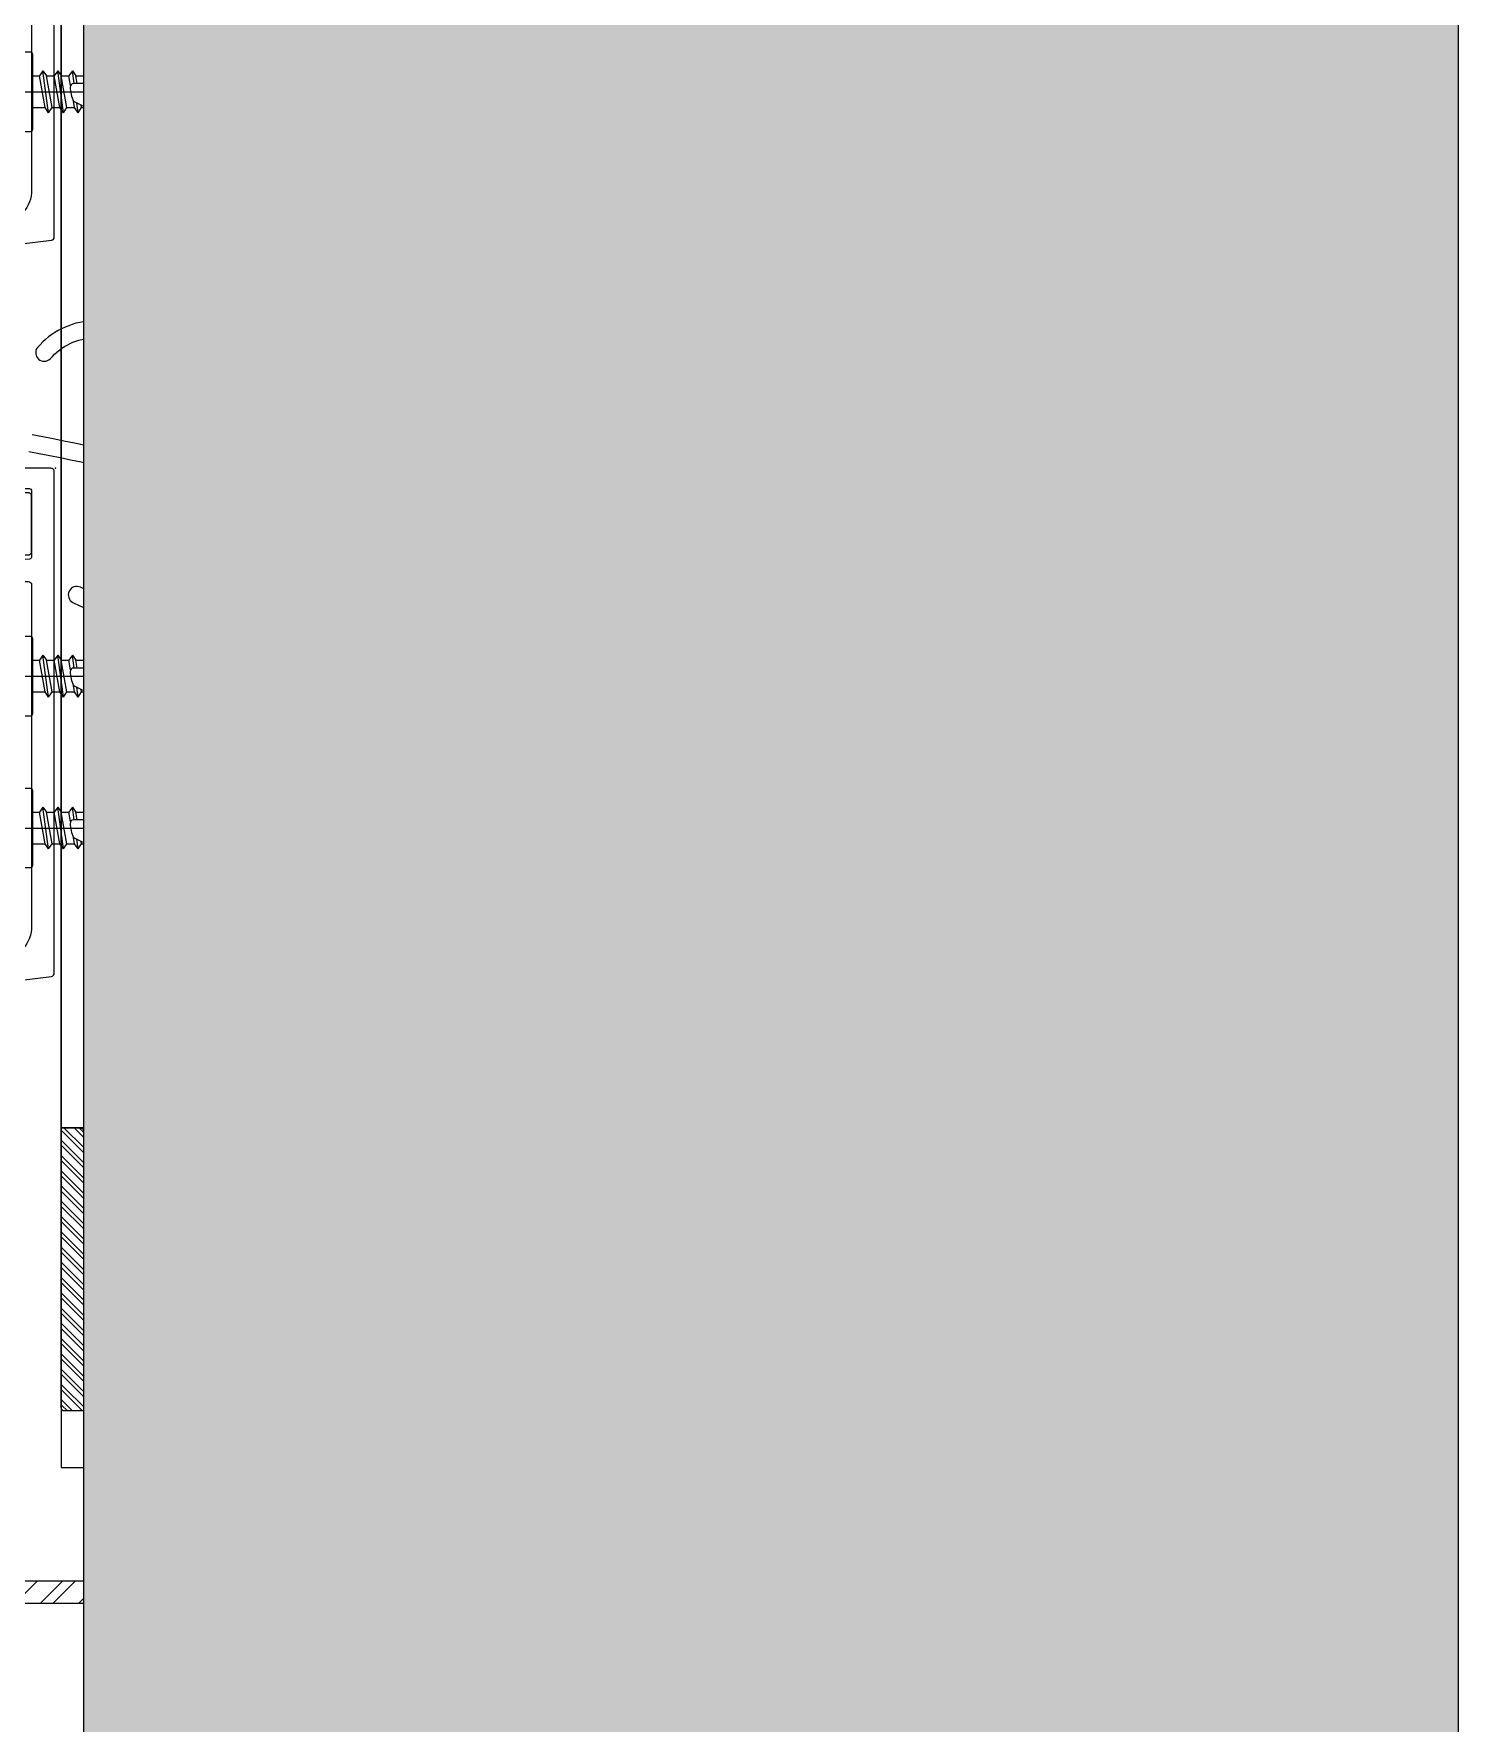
# Model space of a CAD drawing. Header units: millimetres. Extents: x -4391136 to -1798569, y -886572 to -291056.
# Drawn here: x -2467011.2 to -2466885.5, y -389223.4 to -389074.3 of the extents above; entities that cross this region are included whole.
import ezdxf

# ---------------------------------------------------------------- set-up
doc = ezdxf.new("R2010")
doc.units = ezdxf.units.MM
doc.set_wipeout_variables(frame=1)
doc.linetypes.add('CENTER', pattern=[50.800000000000004, 31.75, -6.35, 6.35, -6.35])
for name, color, linetype in [('010 - ASPG_ACCESSORIES_MAIN_COLOR_1', 7, 'Continuous'), ('010 - ASPG_EXTR_MAIN_COLOR_2', 7, 'Continuous'), ('010 - ASPG_FLASHING_HATCH_', 7, 'Continuous'), ('010 - ASPG_FLASHING_MAIN_COLOR_2', 7, 'Continuous'), ('010 - ASPG_FLASHING_MAIN_COLOR_4', 7, 'Continuous'), ('010 - ASPG_FLASHING_WIPEOUT_', 7, 'Continuous'), ('010 - ASPG_FRAMING_CUT_COLOR_4', 7, 'Continuous'), ('010 - ASPG_FRAMING_HATCH_', 7, 'Continuous'), ('010 - ASPG_FRAMING_MAIN_COLOR_2', 7, 'Continuous'), ('010 - ASPG_FRAMING_SUB_COLOR_2', 7, 'Continuous'), ('010 - ASPG_FRAMING_WIPEOUT_', 7, 'Continuous'), ('_PP-Dim', 7, 'Continuous'), ('BOLT & SCREW', 7, 'Continuous'), ('Center Line', 7, 'CENTER'), ('Xref-C-1-PP17-AR-2214-01-B$0$A-FLOR-E', 7, 'Continuous'), ('Xref-C-1-PP17-AR-2214-01-B$0$A-ROOF', 7, 'Continuous'), ('Xref-C-1-PP17-AR-2214-01-B$0$A-ROOF-OTLN', 7, 'Continuous'), ('Xref-C-1-PP17-AR-2214-01-B$0$A-Wall', 7, 'Continuous'), ('Xref-C-1-PP17-AR-2214-01-B$0$A-WALL-PATT', 7, 'Continuous'), ('Xref-C-1-PP17-AR-2214-01-B$0$P-SANR-FIXT', 7, 'Continuous'), ('Xref-C-1-PP17-AR-2214-01-B$0$WALL-E', 7, 'Continuous')]:
    doc.layers.add(name, color=color, linetype=linetype)
doc.layers.add('010 - ASPG_EXTR_DEF_SUB', color=7, linetype='Continuous', plot=False)
doc.layers.add('010 - ASPG_FRAMING_DEF_SUB', color=7, linetype='Continuous', plot=False)
doc.layers.add('12-GRID', color=7, linetype='CENTER', lineweight=13)
doc.layers.add('SCREW', color=7, linetype='Continuous', lineweight=5)

# ---------------------------------------------------------------- blocks, each defined once
blk = doc.blocks.new('Xref-C-1-PP17-AR-2214-01-B$0$DPA_RF_CANOPY ENTRANCE STRUCTURE _ENT2_I-Shape_no Edge - Entrance 2-29718526-ENTRANCE 2 - LOWER ROOF FLOOR PLAN01-flat-3')
at = {"layer": 'Xref-C-1-PP17-AR-2214-01-B$0$P-SANR-FIXT', "color": 7}
for p, q in [((-225, -150), (-25, -150)), ((-164.5, -150), (-225, -150))]:
    blk.add_line(p, q, dxfattribs=at)
blk = doc.blocks.new('W-1-PP17-ENT2_REV00_20260526-152612_EX_LOPF-1')
at = {"layer": 'Xref-C-1-PP17-AR-2214-01-B$0$A-WALL-PATT', "lineweight": 9}
h = blk.add_hatch(dxfattribs=at)
h.set_pattern_fill('ACET-2D-FP_11', angle=-39.99999999997265, style=0, pattern_type=2)
h.set_pattern_definition([(140.0000000000273, (-19535.0006426787, -5352.504443557526), (-385.17504819663, -459.0337474662813), [76.2000000016863, -838.2000000185496]), (85.00000000002728, (-19535.0006426787, -5352.504443557526), (-746.182703292987, 65.28252745699113), [60.95999998934607, -670.5599998828066]), (190.4510000000273, (-19529.68714455469, -5291.77617947344), (127.8976821521067, -693.3830033084379), [64.75999999792225, -712.3599999771448]), (136.1840000000273, (-19738.20018154569, -5352.50425312767), (-622.306418101827, -648.5724861947823), [114.3000000090041, -1257.300000099045]), (186.6360000000273, (-19724.18609866314, -5262.144063475134), (122.2199233644646, -1050.534318669234), [97.13999999808287, -1068.539999978911]), (81.18400000002735, (-19738.20018154569, -5352.50425312767), (-1110.274966523866, 172.1971373409029), [91.44000001127148, -1005.840000123987]), (111.0000000000273, (-19687.39988022018, -5250.904148278816), (-559.4256646492287, -214.7433929350229), [76.20000000026224, -838.2000000028846]), (56.00000000002737, (-19687.39988022018, -5250.904148278816), (-620.9765001018534, 418.8539380771107), [60.96000000798914, -670.5600000878804]), (161.4510000000273, (-19653.31147378683, -5200.36609522166), (-224.2969171917646, -668.4524659444579), [64.76000000175955, -712.360000019355]), (127.5000000000273, (-19535.0006426787, -5352.504443557526), (-206.9121046008077, -158.7692419998349), [33.52799999595497, -628.9039999241251, 33.52799999595497, -1320.291999840712]), (127.5000000000273, (-19535.0006426787, -5352.504443557526), (-206.9121046008077, -158.7692419998349), [-695.959999916035, -647.1919999219186, 33.52799999595497, -639.571999922838]), (97.50000000002731, (-19535.0006426787, -5352.504443557526), (-359.3065578895622, -47.30360574601231), [33.52800000462985, -354.5840000489642, 33.52800000462985, -870.2040001201657]), (97.50000000002731, (-19535.0006426787, -5352.504443557526), (-359.3065578895622, -47.30360574601231), [-421.6400000582239, -613.6640000847402, 33.52800000462985, -223.0120000307955]), (57.50000000002731, (-19534.99985448504, -5579.072899473889), (-229.4741615089589, 146.1911639207974), [33.52800000332779, -220.4720000218828, 33.52800000332779, -1810.512000179701]), (57.50000000002731, (-19534.99985448504, -5579.072899473889), (-229.4741615089589, 146.1911639207974), [-287.5280000285384, -758.9520000753291, 33.52800000332779, -1018.032000101044]), (47.50000000002732, (-19534.9999497002, -5680.672668907384), (-350.416859014542, 321.097891815938), [33.52800000205954, -296.6720000182238, 33.52800000205954, -1239.52000007614]), (47.50000000002732, (-19534.9999497002, -5680.672668907384), (-350.416859014542, 321.097891815938), [-363.7280000223428, -492.7600000302689, 33.52800000205954, -713.2320000438118])])
h.paths.add_polyline_path([(-19735.00000000233, -5056.316720992385), (-19735.00000000233, -5369.373662744707), (-19735.00000000233, -9905.01763978327), (-19535.00000000233, -9905.01763978327), (-19535.00000000233, -499.9999999958673), (-19735.00000000233, -499.9999999958673)])
at = {"layer": 'Xref-C-1-PP17-AR-2214-01-B$0$A-FLOR-E', "color": 7}
blk.add_line((-19735.00000000186, -5749.999999999127), (-19735.00000000186, -6350.000000000058), dxfattribs=at)
at = {"layer": 'Xref-C-1-PP17-AR-2214-01-B$0$A-ROOF', "color": 7}
blk.add_line((-19735.00000000186, -5749.999999999127), (-19735.00000000186, -6350.000000000058), dxfattribs=at)
at = {"layer": 'Xref-C-1-PP17-AR-2214-01-B$0$A-ROOF-OTLN', "color": 7}
for p, q in [((-19849.27777777985, -5750.000000000058), (-19849.27777777985, -6350.000000000058)), ((-19749.00000000186, -5749.999999999127), (-19749.00000000186, -6350.000000000058)), ((-19739.00000000186, -5749.999999999127), (-19739.00000000186, -6350.000000000058)), ((-19735.00000000186, -5749.999999999127), (-19735.00000000186, -6350.000000000058))]:
    blk.add_line(p, q, dxfattribs=at)
at = {"layer": 'Xref-C-1-PP17-AR-2214-01-B$0$A-Wall', "color": 7, "lineweight": 70}
blk.add_line((-19735.00000000186, -499.9999999986612), (-19735.00000000186, -10205.0088198926), dxfattribs=at)
at = {"layer": 'Xref-C-1-PP17-AR-2214-01-B$0$WALL-E', "color": 7}
blk.add_line((-19735.00000000186, -10202.50000000052), (-19735.00000000186, -499.9999999986612), dxfattribs=at)
at = {"color": 7, "rotation": 270}
blk.add_blockref('Xref-C-1-PP17-AR-2214-01-B$0$DPA_RF_CANOPY ENTRANCE STRUCTURE _ENT2_I-Shape_no Edge - Entrance 2-29718526-ENTRANCE 2 - LOWER ROOF FLOOR PLAN01-flat-3', (-19585.00000000186, -6167.508819893061), dxfattribs=at)
blk = doc.blocks.new('*U3395')
at = {"layer": '12-GRID', "color": 7, "linetype": 'CENTER'}
for p, q in [((5.684341886080801e-14, -6.200000000000029), (5.684341886080801e-14, 2.200000000000029)), ((-4.199999999999973, -2), (4.200000000000085, -2))]:
    blk.add_line(p, q, dxfattribs=at)
at = {"layer": 'BOLT & SCREW', "color": 7}
for p, q in [((-0.2288719817826677, -1.446462371730204), (-0.4418749999998197, -0.2325000000002947)), ((-0.2288719817826677, -1.542256036434869), (-0.4418749999998197, -1.116250000000048)), ((0.2288719817822642, -1.446462371730562), (0.4418749999996946, -0.2324999999999764)), ((0.2288719817822642, -1.542256036434869), (0.4418749999996946, -1.116250000000048)), ((-0.553537628269381, -1.771128018217196), (-1.767499999999847, -1.558125000000442)), ((-0.553537628269381, -2.228871981782805), (-1.767500000000483, -2.441875000000354)), ((-0.4577439635652332, -1.771128018217196), (-0.8837500000000146, -1.558125000000442)), ((-0.4577439635652332, -2.228871981782805), (-0.8837500000000146, -2.441875000000354)), ((-0.2288719817826677, -2.457743963565131), (-0.4418749999998197, -2.883750000000271)), ((-0.2288719817821107, -2.553537628269438), (-0.4418749999998197, -3.767500000000023)), ((0.4418749999996946, -2.883750000000271), (0.2288719817829008, -2.457743963565131)), ((0.2288719817829008, -2.553537628269438), (0.4418749999999732, -3.767500000000023)), ((0.4577439635647103, -1.771128018217196), (0.8837499999994917, -1.558125000000442)), ((0.4577439635647103, -2.228871981782805), (0.8837500000001283, -2.441874999999877)), ((0.5535376282692559, -1.771128018217196), (1.767500000000001, -1.558125000000124)), ((0.5535376282692559, -2.228871981782805), (1.767500000000001, -2.441874999999877))]:
    blk.add_line(p, q, dxfattribs=at)
for points in [[(-1.767500000000006, -1.558125000000442), (-0.8837500000001342, -1.558125000000442, 0.4142135623730394), (-0.4418749999998197, -1.116250000000048), (-0.4418749999998197, -0.2325000000002947), (0.4418749999996946, -0.2324999999999764), (0.4418749999996946, -1.116250000000048, 0.4142135623731505), (0.8837500000000089, -1.558125000000442), (1.76750000000012, -1.558125000000124), (1.76750000000012, -2.441874999999877), (0.8837500000000089, -2.441874999999877, 0.414213562373095), (0.4418749999996946, -2.883750000000271), (0.4418749999999732, -3.767500000000023), (-0.4418749999998197, -3.767500000000023), (-0.4418749999998197, -2.883750000000271, 0.4142135623730397), (-0.8837500000001342, -2.441875000000354), (-1.767500000000483, -2.441875000000354)], [(0.2288719817829008, -2.457743963565131, -0.414213562373095), (0.4577439635645909, -2.228871981782805), (0.5535376282692559, -2.228871981782805), (0.5535376282692559, -1.771128018217196), (0.4577439635645909, -1.771128018217196, -0.4142135623730951), (0.228871981782105, -1.542256036434869), (0.228871981782105, -1.446462371730562), (-0.2288719817826677, -1.446462371730204), (-0.2288719817826677, -1.542256036434869, -0.4142135623730951), (-0.4577439635649944, -1.771128018217196), (-0.553537628269381, -1.771128018217196), (-0.553537628269381, -2.228871981782805), (-0.4577439635649944, -2.228871981782805, -0.4142135623730951), (-0.2288719817826677, -2.457743963565131), (-0.2288719817822698, -2.553537628269438), (0.2288719817829008, -2.553537628269438)]]:
    blk.add_lwpolyline(points, format="xyb", close=True, dxfattribs=at)
blk.add_circle((5.684341886080801e-14, -2), 3.5, dxfattribs=at)
blk = doc.blocks.new('000_ASPG_TYP_FILES_20260218-010703_FRAME_EXTR_')
at = {"layer": '010 - ASPG_FRAMING_HATCH_'}
h = blk.add_hatch(dxfattribs=at)
h.set_pattern_fill('ANSI32', scale=0.1, angle=180)
h.set_pattern_definition([(225, (0, 0), (0.6735192090801866, -0.6735192090801868), []), (225, (-0.4490130000000001, 5.498823332255506e-17), (0.6735192090801866, -0.6735192090801868), [])])
edge = h.paths.add_edge_path()
edge.add_line((1.999999996740371, 15.99999999965075), (1.999999996740371, 1.999999999941792))
edge.add_line((1.999999996740371, 1.999999999941792), (39.69999999750871, 1.999999999941792))
edge.add_arc((39.69999999730499, 1.700000000040752), 0.2999999999010399, -3.891028654834372e-08, 89.99999996109239, ccw=False)
edge.add_line((39.99999999720603, 1.699999999837019), (39.99999999720603, 0.2999999996973202))
edge.add_arc((39.69999999750872, 0.2999999996973131), 0.2999999996973131, -90.00000000000142, 1.4210854715202004e-12, ccw=False)
edge.add_line((39.69999999750871, 0), (0.2999999996973202, 0))
edge.add_arc((0.2999999996973273, 0.2999999996973273), 0.2999999996973273, 180.0000000000013, 269.99999999999864, ccw=False)
edge.add_line((0, 0.2999999996973202), (0, 17.69999999989523))
edge.add_arc((0.2999999999301508, 17.70000000012806), 0.2999999999301508, 90.00000004446741, 180.0000000444674, ccw=False)
edge.add_line((0.2999999996973202, 18.00000000005821), (22.5570233851904, 18.00000000005821))
edge.add_arc((22.5570233856712, 18.50000000026317), 0.5000000002049632, 269.9999999449049, 380.2095453190142)
edge.add_arc((26.1699999981368, 19.82999999686102), 3.349999998908497, 182.0637942974167, 200.2095453254992, ccw=False)
edge.add_arc((23.58168000320438, 19.73672835517209), 0.7599999998138507, 2.0637943418387863, 182.0637943418388, ccw=False)
edge.add_arc((26.16999999910358, 19.82999999939922), 1.830000000338361, 182.0637943388468, 447.9362056470717)
edge.add_arc((26.263271644013, 22.41831999551505), 0.7600000000549151, 87.93620564125177, 267.9362056412518, ccw=False)
edge.add_arc((26.16999999863267, 19.8300000075356), 3.349999992334041, 69.79045460402187, 87.9362056313708, ccw=False)
edge.add_arc((27.49999999788272, 23.44297661244421), 0.5000000006038865, 249.7904545688332, 359.9999999442181)
edge.add_line((27.9999999984866, 23.44297661195742), (27.9999999984866, 26.67999999993481))
edge.add_line((27.9999999984866, 26.67999999993481), (28.49999999674037, 27.17999999958556))
edge.add_line((28.49999999674037, 27.17999999958556), (27.9999999984866, 27.67999999970198))
edge.add_line((27.9999999984866, 27.67999999970198), (27.9999999984866, 38.61999999982072))
edge.add_line((27.9999999984866, 38.61999999982072), (28.49999999674037, 39.11999999993714))
edge.add_line((28.49999999674037, 39.11999999993714), (27.9999999984866, 39.62000000005355))
edge.add_line((27.9999999984866, 39.62000000005355), (27.9999999984866, 42.85702338756528))
edge.add_arc((27.49999999787862, 42.85702338707262), 0.5000000006079759, 5.645408219420843e-08, 110.2095454304945)
edge.add_arc((26.16999999884449, 46.46999999186602), 3.349999992147246, 272.0637943651193, 290.20954539329375, ccw=False)
edge.add_arc((26.263271644013, 43.88168000403675), 0.7600000000258301, 92.06379435882718, 272.0637943588272, ccw=False)
edge.add_arc((26.16999999910502, 46.47000000012492), 1.830000000339747, 272.0637943528818, 537.9362056611998)
edge.add_arc((23.58168000320438, 46.56327164435061), 0.7599999998138507, 177.9362056581612, 357.9362056581612, ccw=False)
edge.add_arc((26.16999999825318, 46.47000000263876), 3.349999999025627, 159.7904546748206, 177.9362057022633, ccw=False)
edge.add_arc((22.55702338551316, 47.7999999994954), 0.500000000434755, 339.790454661877, 450.0000000369852)
edge.add_line((22.5570233851904, 48.29999999993015), (0.2999999996973202, 48.29999999993015))
edge.add_arc((0.2999999996973095, 48.59999999962746), 0.2999999996973131, 179.9999999999987, 270.00000000000205, ccw=False)
edge.add_line((0, 48.59999999962747), (0, 59.99999999994179))
edge.add_arc((0.2999999996973202, 59.99999999994179), 0.2999999996973202, 90, 180, ccw=False)
edge.add_line((0.2999999996973202, 60.29999999963911), (4.999999997438863, 60.29999999963911))
edge.add_line((4.999999997438863, 60.29999999963911), (4.999999997438863, 64.99999999959255))
edge.add_arc((5.299999997369017, 64.99999999982538), 0.2999999999301544, 90.0000000444681, 180.0000000444674, ccw=False)
edge.add_line((5.299999997136183, 65.29999999975553), (29.99999999883585, 65.29999999975553))
edge.add_line((29.99999999883585, 65.29999999975553), (29.99999999883585, 63.59999999997672))
edge.add_arc((29.69999999890567, 63.59999999974391), 0.2999999999301721, -89.99999995552861, 4.4463320136856055e-08, ccw=False)
edge.add_line((29.69999999913853, 63.29999999981374), (7.299999997485429, 63.29999999981374))
edge.add_arc((7.29999999771826, 62.99999999988358), 0.2999999999301508, 90.00000004446738, 180.0000000444674)
edge.add_line((6.999999997788109, 62.99999999965075), (6.999999997788109, 58.29999999969732))
edge.add_line((6.999999997788109, 58.29999999969732), (2.300000000162981, 58.29999999969732))
edge.add_arc((2.299999998300336, 57.99999999813735), 0.3000000015599653, 89.99999964426098, 179.999999644261)
edge.add_line((1.999999996740371, 58), (1.999999996740371, 50.60000000003492))
edge.add_arc((2.299999998533172, 50.60000000166475), 0.3000000017928013, 180.000000311273, 270.0000003112706)
edge.add_line((2.300000000162981, 50.29999999987194), (29.69999999913853, 50.29999999987194))
edge.add_arc((29.6999999989348, 49.9999999999709), 0.299999999901047, -3.890897914970992e-08, 89.99999996109108, ccw=False)
edge.add_line((29.99999999883585, 49.99999999976717), (29.99999999883585, 26.67999999993481))
edge.add_line((29.99999999883585, 26.67999999993481), (29.99999999883585, 16.29999999981374))
edge.add_arc((29.6999999989057, 16.2999999995809), 0.2999999999301508, -89.99999995553259, 4.446741286301403e-08, ccw=False)
edge.add_line((29.69999999913853, 15.99999999965075), (1.999999996740371, 15.99999999965075))
at = {"layer": '010 - ASPG_FRAMING_CUT_COLOR_4', "color": 7}
blk.add_lwpolyline([(1.999999996740371, 15.99999999965075), (1.999999996740371, 1.999999999941792), (39.69999999750871, 1.999999999941792, -0.4142135623731089), (39.99999999720603, 1.699999999837019), (39.99999999720603, 0.2999999996973202, -0.4142135623731089), (39.69999999750871, 0), (0.2999999996973202, 0, -0.4142135623730811), (0, 0.2999999996973202), (0, 17.69999999989523, -0.4142135623730951), (0.2999999996973202, 18.00000000005821), (22.5570233851904, 18.00000000005821, 0.5217296884731124), (23.02624112786725, 18.67272727261297, -0.07934163687482358), (22.82217297761235, 19.70935906958766, -1), (24.34118702879641, 19.76409764075652, 2.296345716993233), (26.23590235819574, 21.65881296969019, -1), (26.29064092983026, 23.17782702133991, -0.0793416368716021), (27.32727272447664, 22.9737588702119, 0.5217296884801942), (27.9999999984866, 23.44297661195742), (27.9999999984866, 26.67999999993481), (28.49999999674037, 27.17999999958556), (27.9999999984866, 27.67999999970198), (27.9999999984866, 38.61999999982072), (28.49999999674037, 39.11999999993714), (27.9999999984866, 39.62000000005355), (27.9999999984866, 42.85702338756528, 0.5217296884727316), (27.32727272447664, 43.3262411293108, -0.07934163687522733), (26.29064092983026, 43.122172978241, -1), (26.23590235819574, 44.64118702983251, 2.296345716995783), (24.34118702879641, 46.53590235876618, -1), (22.82217297761235, 46.59064092993503, -0.07934163687201433), (23.02624112786725, 47.62727272690972, 0.5217296884786579), (22.5570233851904, 48.29999999993015), (0.2999999996973202, 48.29999999993015, -0.4142135623731158), (0, 48.59999999962747), (0, 59.99999999994179, -0.414213562373095), (0.2999999996973202, 60.29999999963911), (4.999999997438863, 60.29999999963911), (4.999999997438863, 64.99999999959255, -0.4142135623730879), (5.299999997136183, 65.29999999975553), (29.99999999883585, 65.29999999975553), (29.99999999883585, 63.59999999997672, -0.4142135623730533), (29.69999999913853, 63.29999999981374), (7.299999997485429, 63.29999999981374, 0.4142135623730949), (6.999999997788109, 62.99999999965075), (6.999999997788109, 58.29999999969732), (2.300000000162981, 58.29999999969732, 0.4142135623730948), (1.999999996740371, 58), (1.999999996740371, 50.60000000003492, 0.4142135623730845), (2.300000000162981, 50.29999999987194), (29.69999999913853, 50.29999999987194, -0.4142135623730951), (29.99999999883585, 49.99999999976717), (29.99999999883585, 26.67999999993481), (29.99999999883585, 16.29999999981374, -0.4142135623730951), (29.69999999913853, 15.99999999965075)], format="xyb", close=True, dxfattribs=at)
at = {"color": 7}
for p in [(26.16999999736436, 48.46999999973923), (26.16999999736436, 21.82999999966705)]:
    blk.add_blockref('*U3395', p, dxfattribs=at)
blk = doc.blocks.new('*U3397')
at = {"layer": '010 - ASPG_FRAMING_HATCH_', "transparency": 33554585}
h = blk.add_hatch(dxfattribs=at)
h.set_pattern_fill('ANSI32', scale=0.25)
h.set_pattern_definition([(45, (0, 0), (-1.683798022700467, 1.683798022700467), []), (45, (1.1225325, 0), (-1.683798022700467, 1.683798022700467), [])])
edge = h.paths.add_edge_path()
edge.add_line((2.000000000009768, -50.0000000001819), (2.000000000009536, -75.00000000027285))
edge.add_line((2.000000000009536, -75.00000000027285), (-1.376676550535194e-14, -75.00000000027285))
edge.add_line((-1.377727649045784e-14, -75.00000000027285), (2.183725214694612e-13, -49.00000000020555))
edge.add_arc((0.9999999999907824, -49.00000000021976), 0.999999999990564, 89.99999999918577, 179.9999999991858, ccw=False)
edge.add_line((1.000000000004993, -48.00000000022919), (62.99999999987471, -48.00000000022955))
edge.add_arc((62.99999999988892, -47.00000000023898), 0.999999999990564, 269.9999999991858, 359.9999999991858)
edge.add_line((63.99999999987948, -47.00000000025319), (63.99999999987995, 47.00000000025248))
edge.add_arc((62.99999999988939, 47.00000000023827), 0.999999999990564, 8.142219984623432e-10, 90.00000000081424)
edge.add_line((62.99999999987518, 48.00000000022884), (1.000000000005464, 48.00000000022919))
edge.add_arc((0.9999999999912551, 49.00000000021976), 0.999999999990564, 180.0000000008142, 270.0000000008142, ccw=False)
edge.add_line((6.91122180303467e-13, 49.00000000020555), (9.232719782633861e-13, 75.00000000027285))
edge.add_line((9.232719782633861e-13, 75.00000000027285), (2.000000000010473, 75.00000000027285))
edge.add_line((2.000000000010473, 75.00000000027285), (2.000000000010241, 50.0000000001819))
edge.add_line((2.000000000010241, 50.0000000001819), (140.9999999998781, 50.00000000018107))
edge.add_line((140.9999999998781, 50.00000000018107), (140.9999999998781, 41.00000000016652))
edge.add_arc((139.9999999998876, 41.00000000018073), 0.999999999990564, 269.9999999991858, 359.9999999991858, ccw=False)
edge.add_line((139.9999999998734, 40.00000000019017), (131.999999999892, 40.00000000019029))
edge.add_arc((131.9999999998778, 41.00000000018085), 0.999999999990564, 180.0000000008142, 270.0000000008142, ccw=False)
edge.add_line((130.9999999998872, 41.00000000016664), (130.9999999998872, 47.00000000025214))
edge.add_arc((129.9999999998967, 47.00000000023793), 0.999999999990564, 8.142219984623432e-10, 90.00000000081424)
edge.add_line((129.9999999998824, 48.00000000022849), (66.99999999989429, 48.00000000022884))
edge.add_arc((66.99999999988007, 47.00000000023827), 0.999999999990564, 89.99999999918577, 179.9999999991858)
edge.add_line((65.99999999988951, 47.00000000025248), (65.99999999988903, -47.00000000025319))
edge.add_arc((66.99999999987959, -47.00000000023898), 0.999999999990564, 180.0000000008142, 270.0000000008142)
edge.add_line((66.9999999998938, -48.00000000022955), (129.9999999998819, -48.0000000002299))
edge.add_arc((129.9999999998961, -47.00000000023933), 0.999999999990564, 269.9999999991858, 359.9999999991858)
edge.add_line((130.9999999998867, -47.00000000025354), (130.9999999998868, -41.00000000357866))
edge.add_arc((131.9999999998773, -41.00000000359287), 0.999999999990564, 89.99999999918577, 179.9999999991858, ccw=False)
edge.add_line((131.9999999998915, -40.0000000036023), (139.9999999998729, -40.00000000360242))
edge.add_arc((139.9999999998871, -41.00000000359299), 0.999999999990564, 8.14225131762214e-10, 90.00000000081423, ccw=False)
edge.add_line((140.9999999998777, -41.00000000357878), (140.9999999998776, -50.00000000632181))
edge.add_line((140.9999999998776, -50.00000000632181), (2.000000000009777, -50.0000000001819))
h.paths.add_polyline_path([(138.9999999998686, 48.00000000022837), (138.9999999998686, 42.00000000355348), (132.9999999998968, 42.0000000035536), (132.9999999998968, 48.00000000022849)], flags=16)
h.paths.add_polyline_path([(138.999999999868, -48.00000000023002), (138.9999999998681, -42.00000000355513), (132.9999999998963, -42.00000000355501), (132.9999999998962, -48.00000000023001)], flags=16)
at = {"layer": '010 - ASPG_FRAMING_HATCH_'}
h = blk.add_hatch(dxfattribs=at)
h.set_pattern_fill('ANSI37', scale=0.5954980955866349, angle=-90.00000000000001)
h.set_pattern_definition([(314.9999999999999, (1257419.192862035, -520023.9224064054), (1.336931354494228, 1.336931354494224), []), (44.99999999999984, (1257419.192862035, -520023.9224064054), (-1.336931354494223, 1.336931354494228), [])])
edge = h.paths.add_edge_path()
edge.add_ellipse((11.52796953010241, -55.00000000111394), major_axis=(-3.510345640540481e-14, 4.999999999272404), ratio=0.6444816938462435, start_angle=0, end_angle=180)
edge.add_line((11.52796953010241, -60.00000000018262), (2.00000000074399, -60.00000000018262))
edge.add_arc((-7.899917497165894, -55.00000000111394), 11.09091368915029, 333.2037265690324, 386.796273431796)
edge.add_line((2.000000000715794, -50.0000000015796), (11.52796953007421, -50.0000000015796))
h = blk.add_hatch(dxfattribs=at)
h.set_pattern_fill('HONEY', scale=0.238199238234654, angle=-90.00000000000001)
h.set_pattern_definition([(270, (1257419.442484036, -520043.9224064054), (0.6549599250656583, -1.134423872092541), [0.7562825813950264, -1.512565162790053]), (29.99999999999978, (1257419.442484036, -520043.9224064054), (0.6549599293588203, 1.134423869613882), [0.7562825813950259, -1.512565162790052]), (329.9999999999998, (1257419.442484036, -520043.9224064054), (1.309919854424478, -2.478657937293614e-09), [-1.512565162790051, 0.7562825813950254])])
edge = h.paths.add_edge_path()
edge.add_ellipse((11.7775915319535, -55.00000000112048), major_axis=(-3.509070088518285e-14, 4.999999999272404), ratio=0.6444816938462435, start_angle=0, end_angle=360)
h = blk.add_hatch(dxfattribs=at)
h.set_pattern_fill('HONEY', scale=0.238199238234654, angle=-90.00000000000001)
h.set_pattern_definition([(270, (1257419.243240032, -520041.6224064054), (0.6549599250656583, -1.134423872092541), [0.7562825813950264, -1.512565162790053]), (29.99999999999978, (1257419.243240032, -520041.6224064054), (0.6549599293588203, 1.134423869613882), [0.7562825813950259, -1.512565162790052]), (329.9999999999998, (1257419.243240032, -520041.6224064054), (1.309919854424478, -2.478657937293614e-09), [-1.512565162790051, 0.7562825813950254])])
edge = h.paths.add_edge_path()
edge.add_ellipse((57.52258669462346, -55.00000000111392), major_axis=(-3.509070088518285e-14, 4.999999999272404), ratio=0.6444816938462435, start_angle=0, end_angle=360, ccw=False)
h = blk.add_hatch(dxfattribs=at)
h.set_pattern_fill('ANSI37', scale=0.5954980955866349, angle=-90.00000000000001)
h.set_pattern_definition([(314.9999999999999, (1257419.492862033, -520021.6224064054), (1.336931354494228, 1.336931354494224), []), (44.99999999999984, (1257419.492862033, -520021.6224064054), (-1.336931354494223, 1.336931354494228), [])])
edge = h.paths.add_edge_path()
edge.add_ellipse((57.77220869647454, -55.00000000111392), major_axis=(-3.509070088518285e-14, 4.999999999272404), ratio=0.6444816938462435, start_angle=180, end_angle=360, ccw=False)
edge.add_line((57.77220869647455, -60.0000000001826), (61.99999999977764, -60.0000000001826))
edge.add_arc((61.99999999977037, -60.30000000023644), 0.3000000000538421, 360.0000000013896, 449.9999999986104, ccw=False)
edge.add_line((62.29999999982421, -60.30000000022916), (62.29999999982421, -61.0000000001826))
edge.add_line((62.29999999982421, -61.0000000001826), (61.79999999982421, -61.50000000041543))
edge.add_line((61.79999999982421, -61.50000000041543), (62.29999999982421, -62.0000000001826))
edge.add_line((62.29999999982421, -62.0000000001826), (61.79999999982421, -62.50000000041543))
edge.add_line((61.79999999982421, -62.50000000041543), (62.29999999982421, -63.0000000001826))
edge.add_line((62.29999999982421, -63.0000000001826), (61.79999999982421, -63.5000000001826))
edge.add_line((61.79999999982421, -63.5000000001826), (62.29999999982421, -64.0000000001826))
edge.add_line((62.29999999982421, -64.0000000001826), (62.29999999982421, -65.0000000001826))
edge.add_line((62.29999999982421, -65.0000000001826), (63.29999999970779, -65.0000000001826))
edge.add_line((63.29999999970779, -65.0000000001826), (63.79999999970779, -65.5000000001826))
edge.add_line((63.79999999970779, -65.5000000001826), (64.2999999997078, -65.0000000001826))
edge.add_line((64.2999999997078, -65.0000000001826), (64.7999999997078, -65.5000000001826))
edge.add_line((64.7999999997078, -65.5000000001826), (65.2999999997078, -65.0000000001826))
edge.add_line((65.2999999997078, -65.0000000001826), (65.7999999997078, -65.5000000001826))
edge.add_line((65.7999999997078, -65.5000000001826), (66.29999999982421, -65.0000000001826))
edge.add_line((66.29999999982421, -65.0000000001826), (66.99999999977764, -65.0000000001826))
edge.add_arc((66.99999999974126, -65.30000000014913), 0.2999999999665306, 359.99999998471435, 449.999999993052, ccw=False)
edge.add_line((67.2999999997078, -65.30000000022916), (67.30017822586116, -60.0000000001826))
edge.add_arc((77.20009572393145, -55.00000000088109), 11.09091368921486, 153.2037265686182, 206.7962734313818, ccw=False)
edge.add_line((67.30017822586116, -50.00000000157958), (57.77220869647455, -50.00000000157958))
at = {"layer": '010 - ASPG_FRAMING_CUT_COLOR_4', "color": 7}
blk.add_lwpolyline([(65.99999999988951, 47.00000000025248), (65.99999999988903, -47.00000000025319, 0.414213562373095), (66.9999999998938, -48.00000000022955), (129.9999999998819, -48.0000000002299, 0.414213562373095), (130.9999999998867, -47.00000000025354), (130.9999999998868, -41.00000000357866, -0.414213562373095), (131.9999999998915, -40.0000000036023), (139.9999999998729, -40.00000000360242, -0.414213562373095), (140.9999999998777, -41.00000000357878), (140.9999999998776, -50.00000000632181), (2.000000000009768, -50.0000000001819), (2.000000000009536, -75.00000000027285), (-1.377727649045784e-14, -75.00000000027285), (2.183725214694612e-13, -49.00000000020555, -0.414213562373095), (1.000000000004993, -48.00000000022919), (62.99999999987471, -48.00000000022955, 0.414213562373095), (63.99999999987948, -47.00000000025319), (63.99999999987995, 47.00000000025248, 0.414213562373095)], format="xyb", dxfattribs=at)
at = {"layer": '010 - ASPG_FRAMING_DEF_SUB', "color": 7, "transparency": 33554457}
for points in [[(2.000000000715794, -50.0000000015796), (15.00000000071579, -50.00000000158614), (15.00000000071579, -60.00000000039288), (2.000000000715794, -60.00000000038634)], [(54.30017822586116, -50.00000000157958), (67.30017822586116, -50.00000000157958), (67.30017822586116, -65.5000000001826), (54.30017822586116, -65.5000000001826)]]:
    blk.add_lwpolyline(points, close=True, dxfattribs=at)
at = {"layer": '010 - ASPG_FRAMING_SUB_COLOR_2', "color": 7}
for points in [[(11.77759153183708, -50.00000000158614), (2.000000000715794, -50.0000000015796, -0.2381992382621886), (2.000000000715796, -60.00000000018262), (11.77759153183708, -60.00000000018915)], [(57.52258669462346, -50.00000000157959), (67.30017822586116, -50.00000000157958, 0.2381992382621886), (67.30017822586116, -60.0000000001826), (67.2999999997078, -65.30000000022916, 0.4142135624157165), (66.99999999977764, -65.0000000001826), (66.29999999982421, -65.0000000001826), (65.7999999997078, -65.5000000001826), (65.2999999997078, -65.0000000001826), (64.7999999997078, -65.5000000001826), (64.2999999997078, -65.0000000001826), (63.79999999970779, -65.5000000001826), (63.29999999970779, -65.0000000001826), (62.29999999982421, -65.0000000001826), (62.29999999982421, -64.0000000001826), (61.79999999982421, -63.5000000001826), (62.29999999982421, -63.0000000001826), (61.79999999982421, -62.50000000041543), (62.29999999982421, -62.0000000001826), (61.79999999982421, -61.50000000041543), (62.29999999982421, -61.0000000001826), (62.29999999982421, -60.30000000022916, 0.414213562358888), (61.99999999977764, -60.0000000001826), (57.52258669462346, -60.0000000001826)]]:
    blk.add_lwpolyline(points, format="xyb", dxfattribs=at)
blk.add_ellipse((11.7775915319535, -55.00000000112048), major_axis=(-3.509070088518285e-14, 4.999999999272404), ratio=0.6444816938462435, dxfattribs=at)
at = {"layer": '010 - ASPG_FRAMING_SUB_COLOR_2', "color": 7, "extrusion": (0, 0, -1)}
blk.add_ellipse((57.52258669462346, -55.00000000111392), major_axis=(-3.509070088518285e-14, 4.999999999272404), ratio=0.6444816938462435, dxfattribs=at)
blk = doc.blocks.new('PZG35-9D5')
at = {"layer": 'Center Line', "color": 7}
blk.add_line((1.4210854715202e-14, 3.733653355866409), (1.4210854715202e-14, -10.53404386090006), dxfattribs=at)
at = {"layer": 'SCREW', "color": 7}
for p, q in [((-1.399999999999963, 2.842170943040401e-14), (-1.399999999999963, -1.090192378864657)), ((1.399999999999991, 0), (1.399999999999991, -0.5901923788647139)), ((-1.850000000000009, -1.399999999999977), (1.850000000000037, -0.8999999999999773)), ((-1.850000000000009, -1.399999999999977), (-1.399999999999963, -1.090192378864685)), ((-1.850000000000009, -1.399999999999977), (-1.399999999999963, -1.709807621135297)), ((-1.399999999999963, -1.090192378864685), (1.399999999999991, -0.5901923788646855)), ((-1.399999999999963, -1.709807621135297), (1.399999999999991, -1.209807621135297)), ((1.850000000000037, -0.8999999999999773), (1.399999999999991, -0.5901923788646855)), ((1.850000000000037, -0.8999999999999773), (1.399999999999991, -1.209807621135297)), ((1.399999999999991, -1.209807621135269), (1.399999999999991, -1.890192378864725)), ((-1.850000000000009, -2.699999999999989), (1.850000000000037, -2.199999999999989)), ((-1.850000000000009, -2.699999999999989), (-1.399999999999963, -2.390192378864697)), ((-1.850000000000009, -2.699999999999989), (-1.399999999999963, -3.009807621135309)), ((-1.399999999999963, -1.709807621135269), (-1.399999999999963, -2.390192378864697)), ((-1.399999999999963, -2.390192378864697), (1.399999999999991, -1.890192378864697)), ((-1.399999999999963, -3.009807621135309), (1.399999999999991, -2.509807621135309)), ((1.850000000000037, -2.199999999999989), (1.399999999999991, -1.890192378864697)), ((1.850000000000037, -2.199999999999989), (1.399999999999991, -2.509807621135309)), ((1.399999999999991, -2.50980762113528), (1.399999999999991, -3.190192378864708)), ((-1.850000000000009, -4), (-1.399999999999963, -3.690192378864708)), ((-1.850000000000009, -4), (-0.9911470940920566, -3.883938796498938)), ((-1.850000000000009, -4), (-1.399999999999963, -4.30980762113532)), ((-1.399999999999963, -3.009807621135309), (-1.399999999999963, -3.690192378864708)), ((-1.399999999999963, -3.690192378864708), (-0.8446989986695002, -3.591031485769975)), ((-1.399999999999963, -4.30980762113532), (-1.184865735341859, -4.271390788160659)), ((-1.399999999999963, -4.309807621135349), (-1.399999999999963, -8.099999999999966)), ((0.5619885887190463, -3.339837273736322), (1.399999999999991, -3.190192378864708)), ((0.7141825614195483, -3.653488843051434), (1.850000000000037, -3.5)), ((0.7141825614195483, -3.932275020881832), (1.399999999999991, -3.80980762113532)), ((1.850000000000037, -3.5), (1.399999999999991, -3.190192378864708)), ((1.850000000000037, -3.5), (1.399999999999991, -3.80980762113532)), ((1.399999999999991, -3.809807621135349), (1.399999999999991, -4.490192378864691)), ((0.7141825614195483, -4.612659778611231), (1.399999999999991, -4.49019237886472)), ((0.7141825614195483, -4.953488843051389), (1.850000000000037, -4.800000000000011)), ((0.7141825614195483, -5.232275020881843), (1.399999999999991, -5.109807621135332)), ((1.850000000000037, -4.800000000000011), (1.399999999999991, -4.49019237886472)), ((1.850000000000037, -4.800000000000011), (1.399999999999991, -5.109807621135332)), ((1.399999999999991, -5.109807621135332), (1.399999999999991, -8.099999999999966)), ((1.4210854715202e-14, -9.5), (-1.399999999999963, -8.099999999999966)), ((1.4210854715202e-14, -9.5), (1.399999999999991, -8.099999999999966))]:
    blk.add_line(p, q, dxfattribs=at)
blk.add_lwpolyline([(1.4210854715202e-14, -9.5), (0.7141825614195483, -5.232275020881843), (0.7141825614195483, -3.600899293750615, 0.4176573264866609), (0.4106596181599826, -3.300919979679151, 0.1081021898226624), (-0.8446989986694433, -3.591031485769975), (-1.399999999999991, -4.701675652739141)], format="xyb", dxfattribs=at)
blk = doc.blocks.new('*U3396')
at = {"layer": 'SCREW', "color": 7}
blk.add_lwpolyline([(3.026373332565058, 1.780836269555209, 0.09905967801670053), (0.7999999999999687, 2.546427498927414), (0.7999999999999687, 2.274284095813357), (-0.800000000000054, 2.274284095813357), (-0.800000000000054, 2.546427498927414, 0.09905967801670058), (-3.026373332565143, 1.780836269555209, 0.2665876613401604), (-3.500000000000043, 0.9556546004010897), (-3.500000000000043, 0.1999999999999886, 0.4142135623730938), (-3.300000000000054, 0), (3.299999999999997, 0, 0.4142135623731049), (3.499999999999986, 0.1999999999999886), (3.499999999999957, 0.9556546004010897, 0.2665876613401604)], format="xyb", close=True, dxfattribs=at)
blk.add_blockref('PZG35-9D5', (-1.4210854715202e-14, 0), dxfattribs=at)
blk = doc.blocks.new('*U3399')
at = {"color": 7}
blk.add_point((0, 0), dxfattribs=at)
at = {"layer": '010 - ASPG_ACCESSORIES_MAIN_COLOR_1', "color": 7}
blk.add_lwpolyline([(-39.69999999902211, -0.5999999995172398, 0.4142135623731156), (-39.99999999883585, -0.8999999995638059), (-39.99999999883585, -7.366962144914214, 0.5773502691897371), (-39.65044321701862, -7.568778847059366), (-36.64260295056738, -5.832201459393036, 0.7673269879794871), (-36.78520590183325, -5.299999999645297), (-37.89999999874271, -5.299999999645297, -0.4142135623735732), (-38.19999999902211, -4.999999999656938), (-38.19999999902211, -2.799999999587089, -0.4142135623730951), (-37.99999999883585, -2.59999999951724), (-32.18326623388566, -2.59999999951724, -0.3888787318530097), (-31.98402729420923, -2.782568851142787), (-31.8474567013327, -4.343577870872468, 0.3888787318530089), (-31.34935935237445, -4.799999999528882), (-30.29999999911524, -4.799999999528882, 0.4142135623732408), (-29.99999999883585, -4.499999999540523), (-29.99999999883585, -2.899999999505599, -0.4142135623731785), (-29.69999999902211, -2.59999999951724), (0.4107479506637901, -2.59999999951724, -0.3789692262628873), (3.38851808081381, -5.235465979035143), (7.952927200356498, -42.5207682372482, 0.4465929586642906), (11.6177961837966, -45.07649022702281, -0.4898018444424612), (16.07846395508386, -48.68238816667036), (16.06490363762714, -49.36225294566866, -0.1824796859550777), (15.80227640201338, -50.01801436272836, -0.2679491924113072), (15.32539491611533, -50.16829426406803, 1.122114645179816), (15.09990952932276, -52.3421093734276, 0.4050039718497206), (18.0645059288945, -49.40213623346681), (18.07806624681689, -48.72227145435209, 0.4898054953707174), (11.15966573380865, -43.12966807454978, -0.4465970485362636), (9.938031048281118, -42.27776159492242), (4.866356541635469, -0.8481197821154633, 0.3641755342157969), (4.570876519894227, -0.5999999995172398)], format="xyb", close=True, dxfattribs=at)
at = {"layer": '010 - ASPG_EXTR_DEF_SUB', "color": 7}
for p in [(-39.99999999883585, -0.4999999995172402), (43.44495566345738, -76.89999999944341), (43.44495566345738, -77.49999999954052)]:
    blk.add_point(p, dxfattribs=at)
at = {"layer": '010 - ASPG_EXTR_MAIN_COLOR_2', "color": 7}
blk.add_lwpolyline([(11.37409105408005, -48.15170148877115), (11.47245816211216, -47.43577758665815), (12.17779493960552, -47.55667202338264), (12.29266474000178, -46.78670596401826, -0.5355375090189683), (14.1918134491425, -49.16870282323253, 0.9915718169393263), (15.66379558271728, -49.57599316951273, 1.157025413028558), (8.792231505503878, -48.77291728999153, -0.6885576205791355), (8.274611146422103, -48.98797988444021), (-17.14292736421339, -22.16859813180672), (-32.34153279638849, -6.131750148785431), (-32.34153279638849, -2.899999981694054, 0.4143115081626392), (-32.64163311407901, -2.59999999951724), (-37.54163311352022, -2.59999999951724, 0.4141156188887998), (-37.84153278893791, -2.899999981635847), (-37.84153278893791, -4.299999988411218, 0.4142135623731781), (-37.54153279098682, -4.599999986478724), (-35.98884801496752, -4.599999986478724, -0.205894629290155), (-35.77110154624097, -4.693635078269653), (33.22969053988345, -77.49999999954052), (43.14495566324331, -77.49999999954052, 0.6681786376628355), (43.35708769806661, -76.98786796536915), (40.5215537941549, -74.1523340573247, 0.6681786381757795), (40.00942175951786, -74.36446609156592), (40.00942175951786, -75.99999999802712), (33.87471885257401, -75.99999999802712), (11.86384030175395, -52.7751643466243, -0.5583539238224016), (12.08261241135187, -51.95244935475676, 0.7662751832817146), (12.03674733010121, -50.39291741001107, -0.4385828234445206), (10.70630855322815, -48.05207626283555)], format="xyb", close=True, dxfattribs=at)
at = {"layer": 'SCREW', "color": 7, "rotation": 180}
for p in [(-21.64901723782532, -2.499999999924694), (-8.237076249206439, -2.499999999924694)]:
    blk.add_blockref('*U3396', p, dxfattribs=at)
blk = doc.blocks.new('*U3050')
at = {"color": 7}
blk.add_wipeout([(1440.0000000029759, 4.0000000015470505), (60.00000000297587, 4.000000000000455), (60.00000000297587, 69.30000000000041), (1440.0000000029759, 69.300000001547)], dxfattribs=at).dxf.layer = '010 - ASPG_FRAMING_WIPEOUT_'
at = {"layer": '010 - ASPG_FRAMING_MAIN_COLOR_2', "color": 7}
blk.add_lwpolyline([(1410.00000000414, 69.30000000154668), (90.00000000181171, 69.3), (90.00000000181171, 6), (1410.00000000414, 6.000000001546685)], close=True, dxfattribs=at)
at = {"layer": '010 - ASPG_FRAMING_SUB_COLOR_2', "color": 7}
for points in [[(1440.000000002976, 4.000000001546685), (60.00000000297587, 4), (60.00000000297587, 69.3), (1440.000000002976, 69.30000000154668)], [(60.00000000297587, 2.000000000715772), (60.00000000297587, 4), (1440.000000002976, 4.000000001546685), (1440.000000002976, 2.000000002262457)]]:
    blk.add_lwpolyline(points, close=True, dxfattribs=at)
at = {"color": 7, "xscale": -1, "rotation": 180}
for p in [(1326.770309460117, 69.3), (1391.770309460117, 69.3)]:
    blk.add_blockref('*U3399', p, dxfattribs=at)
at = {"color": 7, "transparency": 33554559, "xscale": -1, "rotation": 270}
for p in [(0, 0), (1500, 1.546684558206834e-09)]:
    blk.add_blockref('*U3397', p, dxfattribs=at)
at = {"color": 7, "xscale": -1}
blk.add_blockref('000_ASPG_TYP_FILES_20260218-010703_FRAME_EXTR_', (1440.000000002976, 4.000000001546685), dxfattribs=at)
blk = doc.blocks.new('W-1-PP17-ENT2_REV00_20260528-225335_ASPG_UPPF')
at = {"color": 7, "xscale": -1.000000000000003, "zscale": -1.000000000000003, "rotation": 90}
blk.add_blockref('*U3050', (-19783, -4549.999999999534), dxfattribs=at)
blk.add_blockref('*U3050', (-19783, -6049.999999999534), dxfattribs=at)
blk = doc.blocks.new('*U3043')
at = {"layer": '010 - ASPG_EXTR_MAIN_COLOR_2', "color": 7}
for points in [[(1180.561955856625, 33.06505110441523, 0.07704788012868193), (1213.74152756203, 68.43644483807313, -0.2476739044870795), (1213.989188615698, 68.56714037119693), (1215.984089381993, 68.56714037119693, -0.04413111325910057), (1216.472824816126, 68.50458020211246, -0.1258462906385483), (1218.963676901069, 67.206422381809, -0.09885145914925667), (1219.817340067122, 66.03380806517836, -0.2058282691334744), (1219.793666421436, 61.20460651099731, -0.1151163694662807), (1216.368324128445, 57.18072180555484, 0.822373071447778), (1217.455046290532, 56.10392398614951, 0.109184526549196), (1221.148600934073, 60.55948756868767, 0.2083234795678962), (1221.189426846337, 66.64026457485326, 0.1005277992320483), (1219.972309139092, 68.31671042159016, 0.1451157280627245), (1216.292309131008, 70.06714037125514), (1200.758774927817, 70.06714037125514, 0.4336592857269459), (1200.459426756948, 69.74737493490849), (1200.841377865057, 63.96271307481967, 0.0820690263538202), (1200.86365129333, 63.86745857011576, 0.7206537881255028), (1202.329086504877, 63.97254170018297, 0.07922428198988747), (1202.337783531286, 64.0666167050442), (1202.068773226347, 68.14078645612628, -0.4336592857264138), (1202.467904121149, 68.56714037119693), (1210.861192987766, 68.56714037125514, -0.6073848710044985), (1211.352110221051, 67.62217621302281, -0.04582868044492008), (1192.783822288737, 45.76076047344415, -0.5604921351226578)], [(1233.278225447517, 4.512981288362838, -0.004854851929905817), (1236.34138361644, 19.25507699977102, 0.2339601468136614), (1235.815442486666, 21.95487343798818, -0.2408104543272742), (1235.710313410033, 24.90310810663, -0.1041570884704408), (1235.784604869317, 25.00194829795005), (1237.99301963998, 26.93374890839409, -0.2290212912668875), (1240.700679264031, 26.88725557003131, -0.3817208427142056), (1245.273619593587, 9.0690984173511, 0.9773819303748196), (1246.620311295614, 8.407760736178219, 0.3611050424324235), (1242.408162182663, 27.50327562534444, -0.4961260631527202), (1242.442922529299, 30.6881254172135, 0.003188108562510474), (1244.055809630081, 31.90200527396014, -0.00282652430436861), (1245.561955856625, 33.06505110440271, 0.07704788012868193), (1278.74152756203, 68.43644483806061, -0.2476739044870795), (1278.989188615698, 68.56714037118441), (1280.984089381993, 68.56714037118441, -0.04413111325910057), (1281.472824816126, 68.50458020209994, -0.1258462906385483), (1283.963676901069, 67.20642238179649, -0.09885145914925667), (1284.817340067122, 66.03380806516584, -0.2058282691334744), (1284.793666421436, 61.20460651098479, -0.1151163694662807), (1281.368324128445, 57.18072180554232, 0.822373071447778), (1282.455046290532, 56.10392398613699, 0.109184526549196), (1286.148600934073, 60.55948756867515, 0.2083234795678962), (1286.189426846337, 66.64026457484074, 0.1005277992320483), (1284.972309139092, 68.31671042157764, 0.1451157280627245), (1281.292309131008, 70.06714037124262), (1265.758774927817, 70.06714037124262, 0.4336592857269459), (1265.459426756948, 69.74737493489597), (1265.841377865057, 63.96271307480716, 0.0820690263538202), (1265.86365129333, 63.86745857010324, 0.7206537881255028), (1267.329086504877, 63.97254170017045, 0.07922428198988747), (1267.337783531286, 64.06661670503168), (1267.068773226347, 68.14078645611376, -0.4336592857264138), (1267.467904121149, 68.56714037118441), (1275.861192987766, 68.56714037124262, -0.6073848710044985), (1276.352110221051, 67.62217621301029, -0.04582868044492008), (1257.783822288737, 45.76076047343163, -0.5604921351226578), (1257.287505356129, 45.8857199210856, 0.3178599151680848), (1254.211911419872, 48.23749049502153, 0.9532878111822051), (1254.082072678953, 46.71593409543352, -2.423003988231831), (1252.258069522213, 44.89173717522722, 0.9523147976297285), (1250.736344682053, 44.76348824821839, 0.3008214087947553), (1252.889874737244, 41.75529025418878, -0.5604921351218277), (1252.983518406749, 41.25212405481803, -0.01942473842078824), (1243.623925091699, 33.46052617032042, -0.5525007933269362), (1243.147498584818, 33.63667257962011, 0.3444609008774969), (1239.989498805255, 36.29767865972322, 0.9520149233436535), (1239.86157765612, 34.7759340954312, -2.42318646531747), (1238.037574998569, 32.95193143753063, 0.9520149233867892), (1236.515830433927, 32.82401028868703, 0.2853998218446234), (1238.493024077732, 29.88851448252758, -0.5533776808031501), (1238.562908510212, 29.38496566231557, 0.03067395406819984), (1223.463012880646, 15.05729964532152, 0.4171002255848137), (1224.114368729759, 5.272964204947542, 0.9355530918984264), (1225.096664154902, 6.406584819482717, -0.4344100119147308), (1224.803354519885, 14.29476617462429, -0.01499848524836865), (1231.920564806089, 21.45455419166906, -0.7383485292466446), (1234.917139344383, 19.76412730290981, 0.004917316774645771), (1231.806699985173, 4.803864106181621, 0.2636109069979271)]]:
    blk.add_lwpolyline(points, format="xyb", dxfattribs=at)
at = {"color": 7, "rotation": 179.999999999989}
for p in [(1254.086863745004, 42.88714037119139), (1239.866368722636, 30.94714037118906)]:
    blk.add_blockref('*U3395', p, dxfattribs=at)
blk = doc.blocks.new('*U3052')
at = {"layer": '010 - ASPG_FLASHING_HATCH_'}
h = blk.add_hatch(dxfattribs=at)
h.set_pattern_fill('DOTS', scale=0.5)
h.set_pattern_definition([(0, (0, 0), (19.84375, 39.6875), [0, -39.6875])])
h.paths.add_polyline_path([(0, -54), (3000, -54), (3000, -299.9999999999999), (1.094595811627281e-16, -299.9999999999999)])
at = {"layer": '010 - ASPG_FLASHING_MAIN_COLOR_2', "color": 7}
blk.add_lwpolyline([(0, -54), (3000, -54), (3000, -299.9999999999999), (1.094595811627281e-16, -299.9999999999999)], close=True, dxfattribs=at)
at = {"color": 7}
blk.add_wipeout([(0, 67.29999999994834), (2999.999999999819, 67.29999999994834), (2999.999999999819, -53.99999999999727), (0, -53.99999999999727)], dxfattribs=at).dxf.layer = '010 - ASPG_FLASHING_WIPEOUT_'
at = {"layer": '010 - ASPG_FLASHING_HATCH_'}
h = blk.add_hatch(dxfattribs=at)
h.set_pattern_fill('DOTS', scale=0.1)
h.set_pattern_definition([(0, (0, 0), (3.96875, 7.9375), [0, -7.9375])])
h.paths.add_polyline_path([(-2.8421709430404e-14, 67.29999999999998), (3000, 67.29999999999998), (3000, -54.00000000000001), (3.155443620884047e-30, -54.00000000000001)])
at = {"layer": '010 - ASPG_FLASHING_MAIN_COLOR_4', "color": 7}
blk.add_lwpolyline([(-2.8421709430404e-14, 67.29999999999998), (3000, 67.29999999999998), (3000, -54.00000000000001), (3.155443620884047e-30, -54.00000000000001)], close=True, dxfattribs=at)

msp = doc.modelspace()

# ---------------------------------------------------------------- block references
at = {"color": 7}
msp.add_blockref('W-1-PP17-ENT2_REV00_20260528-225335_ASPG_UPPF', (-2447156.514610203, -383210.8748381315), dxfattribs=at)

# ---------------------------------------------------------------- next in the draw order: block references
at = {"color": 7, "rotation": 270}
msp.add_blockref('*U3043', (-2467016.181572348, -387877.8781854469), dxfattribs=at)

# ---------------------------------------------------------------- next in the draw order: block references
at = {"layer": '_PP-Dim', "color": 7}
msp.add_blockref('W-1-PP17-ENT2_REV00_20260526-152612_EX_LOPF-1', (-2447156.514610203, -383210.8748381315), dxfattribs=at)

# ---------------------------------------------------------------- next in the draw order: block references
at = {"color": 7, "rotation": 90}
msp.add_blockref('*U3052', (-2466939.514610203, -390760.8748381311), dxfattribs=at)

doc.saveas('drawing.dxf')
